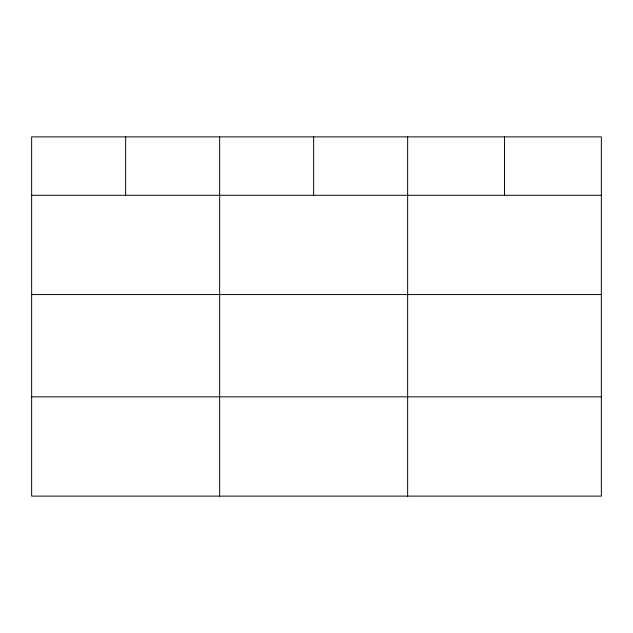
<?xml version="1.0" encoding="UTF-8"?>
<svg xmlns="http://www.w3.org/2000/svg" width="633" height="633" viewBox="0 0 633 633"><rect width="100%" height="100%" fill="white"/><g stroke="black" fill="none" stroke-linecap="round" stroke-linejoin="round"><path stroke-width="0.95" d="M601.35 294.559L601.35 136.886L31.65 136.886L31.65 496.114L601.35 496.114L601.35 294.559L31.65 294.559M31.65 195.288L601.35 195.288M31.65 396.844L601.35 396.844M504.501 136.886L504.501 195.288M407.652 136.886L407.652 496.114M313.651 136.886L313.651 195.288M219.651 136.886L219.651 496.114M125.651 136.886L125.651 195.288"/></g></svg>
